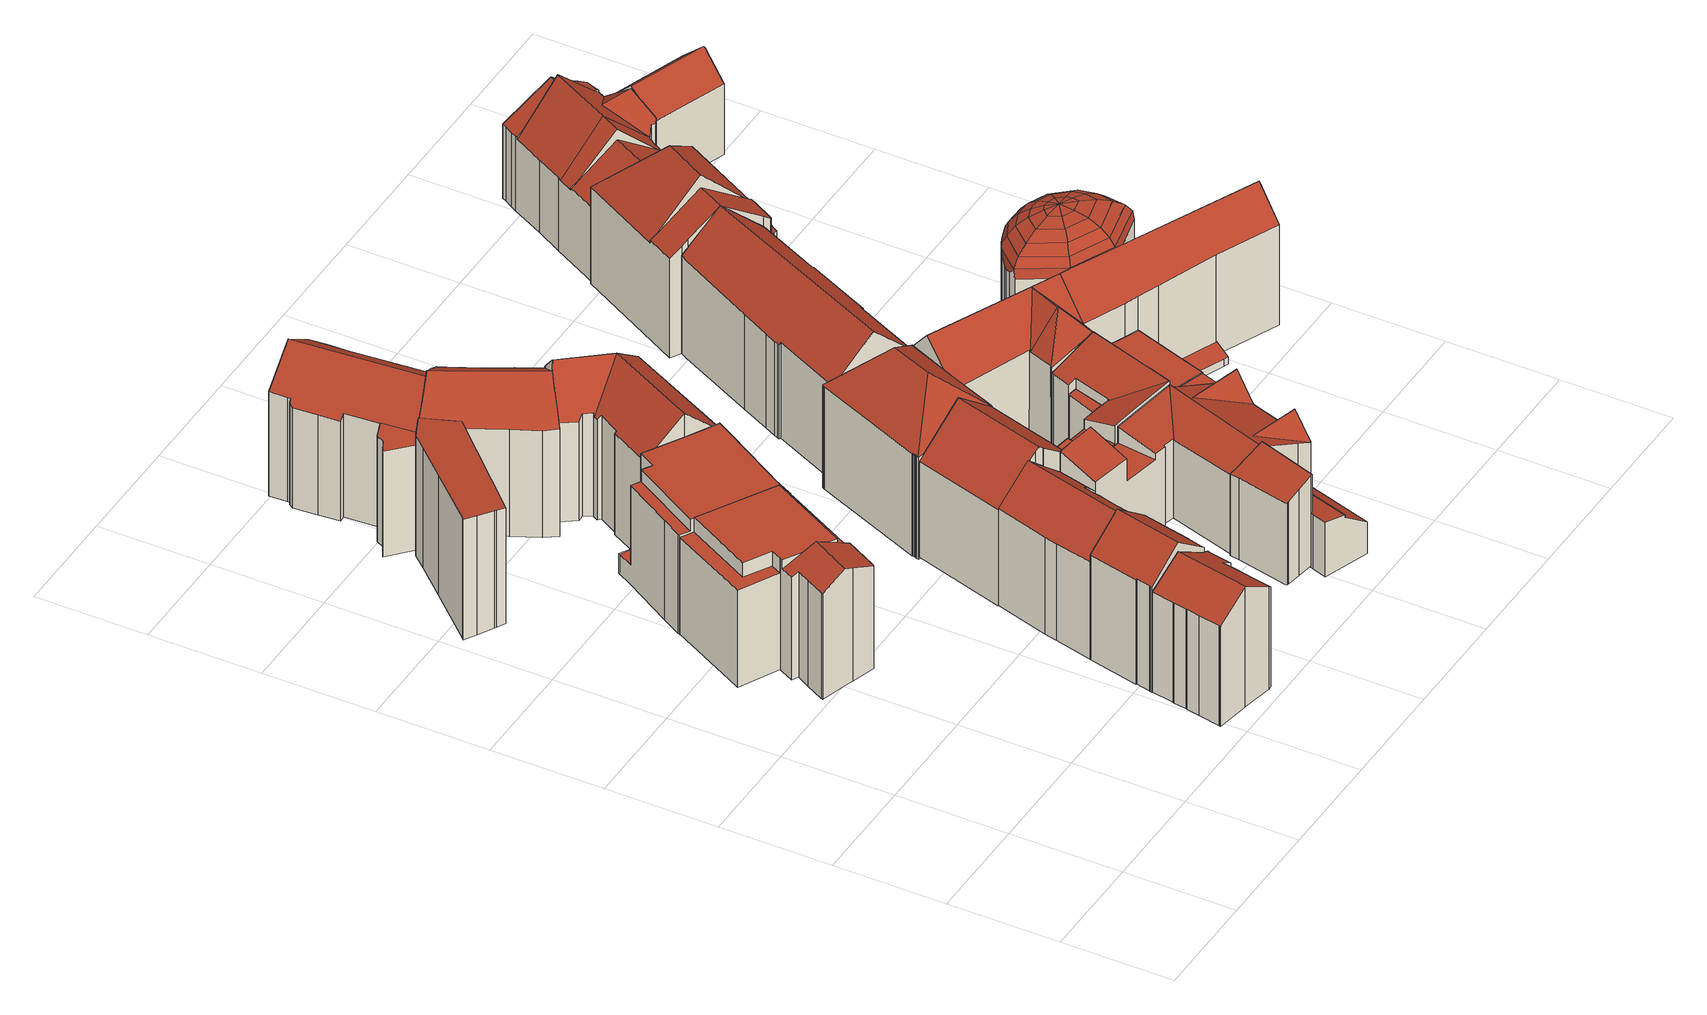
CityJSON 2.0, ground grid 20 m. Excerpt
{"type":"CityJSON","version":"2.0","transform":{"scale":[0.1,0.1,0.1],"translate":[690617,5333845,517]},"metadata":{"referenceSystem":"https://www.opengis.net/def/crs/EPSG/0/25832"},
"CityObjects":{
"building1":{"type":"Building","attributes":{"Gemeindeschluessel":"09162000","HoeheDach":"543.130","HoeheGrund":"520.290","Methode":"2000","NiedrigsteTraufeDesGebaeudes":"539.198","Geometrietyp2DReferenz":"3000","function":"31001_9998","roofType":"1000","measuredHeight":22.84,"storeysAboveGround":6},"geometry":[{"type":"MultiSurface","lod":"2","boundaries":[[[0,1,2,3,4,5,6,7]],[[8,9,10,11]],[[12,4,3,13]],[[14,15,9,8]],[[16,17,15,14]],[[15,17,18,19,20,5,21,22,23,24,10,9]],[[25,26,27,28]],[[29,2,1,30]],[[31,32,29,30,33,34,35,25,28,36,37,38,39,40,41,42,43,44,45,46]],[[47,48,18,17,39,38,37]],[[35,49,26,25]],[[16,14,8,11,50,51,52]],[[32,13,3,2,29]],[[28,27,53,36]],[[13,54,55,56,57,12]],[[30,1,0,33]],[[39,17,16,52,40]],[[36,53,47,37]],[[4,21,5]],[[7,6,19,48,47,53,27,26,49]],[[4,12,57,56,23,22,21]],[[52,51,50,42,41,40]],[[11,10,24,23,56,55,46,45,44,43,42,50]],[[19,18,48]],[[6,5,20,19]],[[34,33,0,7,49,35]],[[46,55,54,31]],[[31,54,13,32]]],"semantics":{"surfaces":[{"type":"RoofSurface"},{"type":"WallSurface"},{"type":"GroundSurface"}],"values":[0,1,1,1,1,0,1,1,2,1,1,0,1,1,0,1,1,1,1,0,1,1,1,1,1,1,1,1]}}]},
"building2":{"type":"Building","attributes":{"Gemeindeschluessel":"09162000","HoeheDach":"544.270","HoeheGrund":"520.750","Methode":"2000","NiedrigsteTraufeDesGebaeudes":"539.275","Geometrietyp2DReferenz":"3000","function":"31001_9998","roofType":"3100","measuredHeight":23.52,"storeysAboveGround":5},"geometry":[{"type":"MultiSurface","lod":"2","boundaries":[[[58,59,60,61]],[[62,63,64,65]],[[66,67,68,69]],[[70,71,67,66]],[[72,73,74,75,59,58]],[[76,77,78,79]],[[80,81,82,83]],[[84,85,63,62]],[[86,87,88,89]],[[79,78,87,86]],[[90,91,77,76]],[[92,69,68,93,91,90]],[[89,88,94,95]],[[61,60,71,70]],[[96,97,85,84]],[[98,99,81,80]],[[100,101,99,98,102,103,65,64]],[[91,93,100,64,63,85,97,94,88,87,78,77]],[[104,73,72,58,61,70,66,69,92,90,76,79,86,89,95,96,84,62,65,103,102,98,80,83]],[[83,82,105,104]],[[95,94,97,96]],[[68,67,71,60,59,75,74,105,82,81,99,101,100,93]],[[104,105,74,73]]],"semantics":{"surfaces":[{"type":"WallSurface"},{"type":"RoofSurface"},{"type":"GroundSurface"}],"values":[0,0,0,0,0,0,0,0,0,0,0,0,0,0,0,0,0,1,2,0,0,1,0]}}]},
"building3":{"type":"Building","attributes":{"Gemeindeschluessel":"09162000","HoeheDach":"546.060","HoeheGrund":"520.660","Methode":"1000","NiedrigsteTraufeDesGebaeudes":"541.127","Geometrietyp2DReferenz":"3000","function":"31001_1000","roofType":"3100","measuredHeight":25.4,"storeysAboveGround":7},"geometry":[{"type":"MultiSurface","lod":"2","boundaries":[[[106,107,108,109,110,111]],[[112,113,114,115]],[[116,117,118,119]],[[120,121,108,107]],[[119,122,120,107,106,111,123,124,125,112,115,126,127,128,129,116]],[[109,130,131,132,133,114,113,134,135,136,110]],[[124,135,134,125]],[[126,133,132,127]],[[110,136,135,124,123,111]],[[115,114,133,126]],[[119,118,137,122]],[[108,121,137,118,117,130,109]],[[130,117,116,129,128,131]],[[122,137,121,120]],[[127,132,131,128]],[[125,134,113,112]]],"semantics":{"surfaces":[{"type":"WallSurface"},{"type":"GroundSurface"},{"type":"RoofSurface"}],"values":[0,0,0,0,1,2,0,0,0,0,0,2,0,0,0,0]}}]},
"building4":{"type":"Building","attributes":{"Gemeindeschluessel":"09162000","HoeheDach":"541.919","HoeheGrund":"520.240","Methode":"2000","NiedrigsteTraufeDesGebaeudes":"523.990","Geometrietyp2DReferenz":"3000","function":"31001_1000","roofType":"1000","measuredHeight":21.68,"storeysAboveGround":7},"geometry":[{"type":"MultiSurface","lod":"2","boundaries":[[[138,139,140]],[[141,142,143,144]],[[145,146,147,148,149,150,151,152,153,154,141,144,155,156,157,158,159,160,161]],[[162,163,164,143,142,165]],[[147,166,167,148]],[[163,168,169,170,171,172,164]],[[148,167,173,149]],[[143,164,172,174,156,155,144]],[[175,158,157,156,174,176,177]],[[178,138,179,180,181,182]],[[158,175,183,159]],[[162,184,168,163]],[[154,165,142,141]],[[170,169,177,176]],[[171,170,176,174,172]],[[185,173,167,166,186,139,138,178]],[[147,146,145,161,187,140,139,186,166]],[[153,152,151,150,149,173,185,178,182,188,184,162,165,154]],[[140,187,179,138]],[[180,179,187,161,160,159,183]],[[188,182,181,180,183,175,177,169,168,184]]],"semantics":{"surfaces":[{"type":"WallSurface"},{"type":"GroundSurface"},{"type":"RoofSurface"}],"values":[0,0,1,2,0,0,0,0,0,0,0,0,0,0,2,2,0,0,2,0,2]}}]},
"building5":{"type":"Building","attributes":{"Gemeindeschluessel":"09162000","HoeheDach":"540.448","HoeheGrund":"520.748","Methode":"2000","NiedrigsteTraufeDesGebaeudes":"539.431","Geometrietyp2DReferenz":"3000","function":"51009_1610","roofType":"2100","measuredHeight":19.7},"geometry":[{"type":"MultiSurface","lod":"2","boundaries":[[[122,119,189,190]],[[191,192,193,194]],[[119,193,192,189]],[[189,192,191,190]],[[190,191,194,122]],[[122,194,193,119]]],"semantics":{"surfaces":[{"type":"GroundSurface"},{"type":"RoofSurface"},{"type":"WallSurface"}],"values":[0,1,2,2,2,2]}}]},
"building6":{"type":"Building","attributes":{"Gemeindeschluessel":"09162000","HoeheDach":"544.920","HoeheGrund":"518.710","Methode":"2000","NiedrigsteTraufeDesGebaeudes":"539.189","Geometrietyp2DReferenz":"3000","function":"31001_9998","roofType":"3100","measuredHeight":26.21,"storeysAboveGround":5},"geometry":[{"type":"MultiSurface","lod":"2","boundaries":[[[195,196,197,198]],[[199,200,201,202]],[[203,204,205,206]],[[207,208,209,210]],[[211,209,208,212,213,214,215,216,197,196,217,218]],[[219,220,221,222]],[[223,211,218,224]],[[225,226,227,228]],[[229,230,231,232,233,234]],[[235,236,237,238]],[[215,214,239,240,241,242,243]],[[244,216,215,243]],[[235,238,203,206,245,246,247,248,249,250,207,210,223,224,251,195,198,244,243,242,241,234,233,232,252,253,199,202,254,255,219,222,225,228]],[[247,246,256,257,258,248]],[[239,214,213,259]],[[224,218,217,251]],[[198,197,216,244]],[[251,217,196,195]],[[259,258,257,256,260,205,204,237,261,230,229,240,239]],[[250,249,248,258,259,213,212]],[[222,221,226,225]],[[206,205,260,245]],[[261,237,236,227,226,221,220,262,263,201,200,264,265,231,230]],[[250,212,208,207]],[[245,260,256,246]],[[255,262,220,219]],[[241,240,229,234]],[[231,265,264,200,199,253,252,232]],[[210,209,211,223]],[[263,262,255,254,202,201]],[[203,238,237,204]],[[228,227,236,235]]],"semantics":{"surfaces":[{"type":"WallSurface"},{"type":"RoofSurface"},{"type":"GroundSurface"}],"values":[0,0,0,0,1,0,0,0,0,0,0,0,2,0,0,0,0,0,1,0,0,0,1,0,0,0,0,0,0,0,0,0]}}]},
"building7":{"type":"Building","attributes":{"Gemeindeschluessel":"09162000","HoeheDach":"545.391","HoeheGrund":"520.570","Methode":"2000","NiedrigsteTraufeDesGebaeudes":"537.644","Geometrietyp2DReferenz":"3000","function":"31001_9998","roofType":"3100","measuredHeight":24.82,"storeysAboveGround":6},"geometry":[{"type":"MultiSurface","lod":"2","boundaries":[[[266,267,268,269,270,271,272,273,274]],[[274,273,272,275,276,277]],[[278,279,280,281,282,283,284,285,286,287,288,289,290,291,292,293,294,295,277,276,275,296,297,298,299,300,301,302,303]],[[304,305,303,302,301,306]],[[288,307,308,289]],[[278,309,310,279]],[[311,312,313,314,308,307,315,316,317,318,319,320,321,322,310,309,305,304,306,323,324,269,268,267]],[[318,317,285,284,283,319]],[[282,320,319,283]],[[303,305,309,278]],[[281,280,279,310,322,321]],[[285,317,316,286]],[[296,271,270,297]],[[287,315,307,288]],[[289,308,314,290]],[[286,316,315,287]],[[295,266,274,277]],[[324,323,306,301,300,299]],[[281,321,320,282]],[[294,293,292,312,311,267,266,295]],[[291,290,314,313,312,292]],[[275,272,271,296]],[[269,324,299,298,297,270]]],"semantics":{"surfaces":[{"type":"RoofSurface"},{"type":"WallSurface"},{"type":"GroundSurface"}],"values":[0,1,2,1,1,1,0,1,1,1,1,1,1,1,1,1,1,1,1,1,1,1,1]}}]},
"building8":{"type":"Building","attributes":{"Gemeindeschluessel":"09162000","HoeheDach":"523.615","HoeheGrund":"520.660","Methode":"1000","NiedrigsteTraufeDesGebaeudes":"523.041","Geometrietyp2DReferenz":"3000","function":"31001_2000","roofType":"3100","measuredHeight":2.96},"geometry":[{"type":"MultiSurface","lod":"2","boundaries":[[[325,326,327,328,329,330]],[[326,325,331,332,333,327]],[[334,335,330,329,328,336]],[[332,334,336,333]],[[327,333,336,328]],[[331,335,334,332]],[[330,335,331,325]]],"semantics":{"surfaces":[{"type":"GroundSurface"},{"type":"WallSurface"},{"type":"RoofSurface"}],"values":[0,1,1,2,1,2,1]}}]},
"building9":{"type":"Building","attributes":{"Gemeindeschluessel":"09162000","HoeheDach":"543.140","HoeheGrund":"517.467","Methode":"2000","NiedrigsteTraufeDesGebaeudes":"536.968","Geometrietyp2DReferenz":"3000","function":"31001_9998","roofType":"3100","measuredHeight":25.67,"storeysAboveGround":5},"geometry":[{"type":"MultiSurface","lod":"2","boundaries":[[[337,338,339,340]],[[341,342,343,344]],[[341,345,346,347,348,342]],[[349,350,351,352]],[[353,354,355,356]],[[357,358,359,360]],[[342,348,361,362,363,343]],[[349,352,355,354,364,365,366,367,347,346,368,369,370,371,372]],[[369,339,338,373,359,358,374,375,370]],[[367,361,348,347]],[[376,363,362,377]],[[378,375,374,379]],[[378,380,371,370,375]],[[379,374,358,357]],[[381,372,371,380]],[[382,364,354,353]],[[383,340,339,369,368]],[[383,368,346,345]],[[384,373,338,337]],[[385,366,365,386]],[[344,343,363,376]],[[385,377,362,361,367,366]],[[356,355,352,351]],[[350,349,372,381]],[[364,382,386,365]],[[360,359,373,384]],[[383,345,341,344,376,377,385,386,382,353,356,351,350,381,380,378,379,357,360,384,337,340]]],"semantics":{"surfaces":[{"type":"WallSurface"},{"type":"RoofSurface"},{"type":"GroundSurface"}],"values":[0,0,0,0,0,0,1,1,1,0,0,0,0,0,0,0,0,0,0,0,0,0,0,0,0,0,2]}}]},
"building10":{"type":"Building","attributes":{"Gemeindeschluessel":"09162000","HoeheDach":"546.537","HoeheGrund":"520.520","Methode":"2000","NiedrigsteTraufeDesGebaeudes":"539.218","Geometrietyp2DReferenz":"3000","function":"31001_9998","roofType":"3100","measuredHeight":26.02,"storeysAboveGround":6},"geometry":[{"type":"MultiSurface","lod":"2","boundaries":[[[387,388,389,390,391,392]],[[389,388,393,394]],[[395,396,392,391]],[[397,398,399,400]],[[401,402,396,395]],[[394,397,400,403,404,405,406,401,395,391,390,389]],[[400,399,407,403]],[[403,407,408,404]],[[394,393,398,397]],[[406,409,402,401]],[[408,407,399,398,393,388,387,410]],[[402,409,410,387,392,396]],[[405,404,408,410,409,406]]],"semantics":{"surfaces":[{"type":"WallSurface"},{"type":"GroundSurface"},{"type":"RoofSurface"}],"values":[0,0,0,0,0,1,0,0,0,0,2,2,0]}}]},
"building11":{"type":"Building","attributes":{"Gemeindeschluessel":"09162000","HoeheDach":"546.494","HoeheGrund":"520.280","Methode":"2000","NiedrigsteTraufeDesGebaeudes":"539.593","Geometrietyp2DReferenz":"3000","function":"31001_1000","roofType":"3100","measuredHeight":26.21,"storeysAboveGround":5},"geometry":[{"type":"MultiSurface","lod":"2","boundaries":[[[411,412,413,414,415,416]],[[417,418,419,420,421,422]],[[423,424,425,426]],[[416,415,414,427,428,429]],[[430,431,432,433,434,435,436,437]],[[438,439,440,441,442,443]],[[414,413,426,425]],[[411,416,429,444]],[[442,441,440,445,433,432,427,446,418,417,447,448]],[[419,449,424,423,450,420]],[[443,442,448,451]],[[446,427,414,425,424,449,419,418]],[[412,411,444,452,453,454,455,437,436,435,434,456,439,438,443,451,457,422,421,420,450,423,426,413]],[[444,429,458,452]],[[448,447,417,422,457,451]],[[452,458,459,453]],[[455,460,430,437]],[[429,428,427,432,431,430,460,461,459,458]],[[456,434,433,445,440,439]],[[453,459,461,454]],[[454,461,460,455]]],"semantics":{"surfaces":[{"type":"WallSurface"},{"type":"RoofSurface"},{"type":"GroundSurface"}],"values":[0,0,0,1,0,0,0,0,1,0,0,1,2,0,0,0,0,1,0,0,0]}}]},
"building12":{"type":"Building","attributes":{"Gemeindeschluessel":"09162000","HoeheDach":"538.140","HoeheGrund":"520.550","Methode":"2000","NiedrigsteTraufeDesGebaeudes":"535.390","Geometrietyp2DReferenz":"3000","function":"31001_9998","roofType":"1000","measuredHeight":17.59,"storeysAboveGround":5},"geometry":[{"type":"MultiSurface","lod":"2","boundaries":[[[462,463,464,465,466,467,397]],[[467,468,469,470,394,471,397]],[[469,468,472,473]],[[474,475,464,463]],[[463,462,397,471,394,476,474]],[[466,472,468,467]],[[473,472,466,465]],[[477,475,474,476,394,470]],[[473,465,464,475,477,470,469]]],"semantics":{"surfaces":[{"type":"WallSurface"},{"type":"GroundSurface"},{"type":"RoofSurface"}],"values":[0,0,0,0,1,2,0,0,2]}}]},
"building13":{"type":"Building","attributes":{"Gemeindeschluessel":"09162000","HoeheDach":"538.770","HoeheGrund":"520.810","Methode":"1000","NiedrigsteTraufeDesGebaeudes":"536.697","Geometrietyp2DReferenz":"3000","function":"31001_1000","roofType":"2100","measuredHeight":17.96,"storeysAboveGround":6},"geometry":[{"type":"MultiSurface","lod":"2","boundaries":[[[478,479,480,481,482,483]],[[484,485,486,487,488,489]],[[490,482,481,480,489,488,487,491,492,493,494,495,496,497,498]],[[484,489,480,479]],[[499,496,495,500]],[[501,494,493,502]],[[503,491,487,486]],[[483,482,490,504]],[[498,497,496,499,505,506]],[[485,484,479,478,483,504,506,505,499,500,501,502,507,503,486]],[[500,495,494,501]],[[504,490,498,506]],[[491,503,507,492]],[[502,493,492,507]]],"semantics":{"surfaces":[{"type":"WallSurface"},{"type":"RoofSurface"},{"type":"GroundSurface"}],"values":[0,0,1,0,0,0,0,0,0,2,0,0,0,0]}}]},
"building14":{"type":"Building","attributes":{"Gemeindeschluessel":"09162000","HoeheDach":"542.404","HoeheGrund":"520.590","Methode":"2000","NiedrigsteTraufeDesGebaeudes":"534.919","Geometrietyp2DReferenz":"3000","function":"31001_9998","roofType":"2100","measuredHeight":21.81},"geometry":[{"type":"MultiSurface","lod":"2","boundaries":[[[508,509,510,511,512,513]],[[514,515,516,517,518,513,512,511,519,520,521,522,278,303,523,524,525,526,527,528]],[[517,529,530,518]],[[278,531,532,303]],[[511,510,533,519]],[[534,535,536,537,528,527,526,525,538]],[[303,532,539,523]],[[515,540,541,516]],[[516,541,529,517]],[[518,530,508,513]],[[542,543,539,532,531]],[[530,529,541,540,544,537,509,508]],[[545,533,510,509,537,536,535,546]],[[543,547,538,525,524,523,539]],[[522,521,520,545,546,548,549,542,531,278]],[[548,534,538,547,549]],[[547,543,542,549]],[[515,514,528,537,544,540]],[[519,533,545,520]],[[548,546,535,534]]],"semantics":{"surfaces":[{"type":"WallSurface"},{"type":"GroundSurface"},{"type":"RoofSurface"}],"values":[0,1,0,0,0,0,0,0,0,0,2,2,2,0,0,2,0,0,0,0]}}]},
"building15":{"type":"Building","attributes":{"Gemeindeschluessel":"09162000","HoeheDach":"531.114","HoeheGrund":"520.520","Methode":"2000","NiedrigsteTraufeDesGebaeudes":"526.710","Geometrietyp2DReferenz":"3000","function":"31001_9998","roofType":"2100","measuredHeight":10.59},"geometry":[{"type":"MultiSurface","lod":"2","boundaries":[[[550,551,552,553,554,555,556,557,558]],[[558,559,560,550]],[[561,562,563,564]],[[554,565,566,555]],[[555,566,567,556]],[[556,567,568,557]],[[550,560,562,561,569,551]],[[552,570,564,563,571,553]],[[563,562,560,559,568,567,566,565,571]],[[551,569,570,552]],[[553,571,565,554]],[[570,569,561,564]],[[557,568,559,558]]],"semantics":{"surfaces":[{"type":"GroundSurface"},{"type":"WallSurface"},{"type":"RoofSurface"}],"values":[0,1,1,1,1,1,1,1,2,1,1,2,1]}}]},
"building16":{"type":"Building","attributes":{"Gemeindeschluessel":"09162000","HoeheDach":"535.301","HoeheGrund":"520.540","Methode":"1000","NiedrigsteTraufeDesGebaeudes":"535.301","Geometrietyp2DReferenz":"3000","function":"51009_1610","roofType":"1000","measuredHeight":14.76},"geometry":[{"type":"MultiSurface","lod":"2","boundaries":[[[572,573,574,575]],[[576,577,578,579,572,575]],[[578,577,580,581,582,579]],[[577,576,575,574,583,580]],[[579,582,573,572]],[[581,580,583,574,573,582]]],"semantics":{"surfaces":[{"type":"WallSurface"},{"type":"GroundSurface"},{"type":"RoofSurface"}],"values":[0,1,0,0,0,2]}}]},
"building17":{"type":"Building","attributes":{"Gemeindeschluessel":"09162000","HoeheDach":"538.847","HoeheGrund":"520.470","Methode":"2000","NiedrigsteTraufeDesGebaeudes":"535.299","Geometrietyp2DReferenz":"3000","function":"31001_9998","roofType":"2100","measuredHeight":18.38,"storeysAboveGround":5},"geometry":[{"type":"MultiSurface","lod":"2","boundaries":[[[584,585,586,587]],[[588,589,590,591,592,593,594]],[[595,596,597,598,599,600]],[[601,602,603,474,604,463]],[[605,575,606,607,608,572]],[[609,592,591,579,610,474,603]],[[611,612,609,603,602,601]],[[572,608,585,584]],[[613,606,575,577]],[[614,615,616,617,587,586]],[[597,596,595,618,619,620,463,604,474,610,579,621,577,575,605,572,584,587,617,616]],[[616,615,598,597]],[[595,600,589,618]],[[594,593,592,609,612,611]],[[590,613,577,621,579,591]],[[589,600,599,598,615,614,586,585,608,607,606,613,590]],[[620,619,618,589,588,594,611,601,463]]],"semantics":{"surfaces":[{"type":"WallSurface"},{"type":"RoofSurface"},{"type":"GroundSurface"}],"values":[0,1,0,0,0,0,1,0,0,0,2,0,0,0,0,1,0]}}]},
"building18":{"type":"Building","attributes":{"name":"Staatl. Berufsfachschule für Hebammen am Klinikum der Universität München","Gemeindeschluessel":"09162000","HoeheDach":"547.630","HoeheGrund":"520.150","Methode":"2000","NiedrigsteTraufeDesGebaeudes":"538.198","Geometrietyp2DReferenz":"3000","function":"31001_9998","roofType":"3100","measuredHeight":27.48,"storeysAboveGround":4},"geometry":[{"type":"MultiSurface","lod":"2","boundaries":[[[622,623,624,625,626,627,628,629,630]],[[631,632,633,634]],[[635,636,637,638]],[[639,640,641,642]],[[643,644,645,646,647,648,649]],[[650,651,652,653]],[[654,655,656,630,629,657,658]],[[659,660,661]],[[662,663,632,631]],[[664,665,666,667,641,640,668,669,670,637,636,671,646,645]],[[653,652,672,673]],[[674,643,649,675,676,677]],[[667,666,678,679,680,681,642,641]],[[645,644,664]],[[679,678,682,683]],[[684,685,686,687]],[[638,637,670,688]],[[689,690,659,661,691,692]],[[693,671,636,635]],[[647,646,671,693]],[[622,630,656,694]],[[673,672,695,696]],[[697,627,626,695,672,652,651,682,678,666,665]],[[697,628,627]],[[683,650,653,673,696,625,624,623,622,694,698,699,700,701,692,691,661,662,631,634,702,684,687,676,675,649,648,647,693,635,638,688,703,704,639,642,681,680,679]],[[661,660,663,662]],[[683,682,651,650]],[[657,629,628,697,705,664,644,643,674]],[[687,686,677,676]],[[706,700,699,698,655,654]],[[700,706,707,701]],[[694,656,655,698]],[[701,707,689,692]],[[705,697,665,664]],[[707,706,654,658,690,689]],[[669,668,640,639,704,703]],[[634,633,708,702]],[[658,657,674,677,686,685,708,633,632,663,660,659,690]],[[688,670,669,703]],[[696,695,626,625]],[[702,708,685,684]]],"semantics":{"surfaces":[{"type":"WallSurface"},{"type":"RoofSurface"},{"type":"GroundSurface"}],"values":[0,0,0,0,0,0,1,0,0,1,0,0,0,0,0,0,0,0,0,0,0,0,1,0,2,0,0,1,0,0,0,0,0,0,1,0,0,1,0,0,0]}}]},
"building19":{"type":"Building","attributes":{"Gemeindeschluessel":"09162000","HoeheDach":"537.556","HoeheGrund":"520.405","Methode":"2000","NiedrigsteTraufeDesGebaeudes":"531.510","Geometrietyp2DReferenz":"3000","function":"31001_9998","roofType":"2100","measuredHeight":17.15},"geometry":[{"type":"MultiSurface","lod":"2","boundaries":[[[709,710,711]],[[712,713,714,715]],[[714,716,715]],[[717,718,719,712,715,716,720,721,711,710,722]],[[723,719,718,724]],[[712,719,723,725,713]],[[726,722,710,727]],[[727,728,729,730,731,726]],[[732,729,728,733]],[[734,735,717,722,726,731]],[[736,730,729,732]],[[717,735,724,718]],[[721,709,711]],[[720,737,733,728,727,710,709,721]],[[713,725,737,720,716,714]],[[723,724,735,734,736,732,733,737,725]],[[734,731,730,736]]],"semantics":{"surfaces":[{"type":"RoofSurface"},{"type":"WallSurface"},{"type":"GroundSurface"}],"values":[0,0,0,0,1,1,1,0,1,1,1,1,0,1,1,2,1]}}]},
"building20":{"type":"Building","attributes":{"Gemeindeschluessel":"09162000","HoeheDach":"531.651","HoeheGrund":"520.267","Methode":"2000","NiedrigsteTraufeDesGebaeudes":"531.651","Geometrietyp2DReferenz":"3000","function":"31001_9998","roofType":"1000","measuredHeight":11.38},"geometry":[{"type":"MultiSurface","lod":"2","boundaries":[[[738,739,740,741]],[[742,743,744,745,746,738,741,747,748,749]],[[743,750,751,744]],[[744,751,752,745]],[[745,752,753,746]],[[748,754,755,749]],[[741,740,756,747]],[[749,755,757,742]],[[747,756,754,748]],[[746,753,739,738]],[[742,757,750,743]],[[755,754,756,740,739,753,752,751,750,757]]],"semantics":{"surfaces":[{"type":"WallSurface"},{"type":"GroundSurface"},{"type":"RoofSurface"}],"values":[0,1,0,0,0,0,0,0,0,0,0,2]}}]},
"building21":{"type":"Building","attributes":{"name":"Frauenklinik","Gemeindeschluessel":"09162000","HoeheDach":"548.770","HoeheGrund":"519.330","Methode":"2000","NiedrigsteTraufeDesGebaeudes":"537.510","Geometrietyp2DReferenz":"3000","function":"31001_3051","roofType":"3700","measuredHeight":29.44},"geometry":[{"type":"MultiSurface","lod":"2","boundaries":[[[758,759,760]],[[761,762,763,764]],[[765,766,767,768,769]],[[770,771,772,773,774,775,776]],[[777,778,779,780,781,782]],[[783,784,785,786]],[[787,788,789,790]],[[791,792,793,794,795,796]],[[797,798,799,800]],[[801,802,803,804]],[[805,806,807,808,809]],[[810,811,812,813]],[[814,815,762,761]],[[816,817,818,819]],[[760,820,821]],[[822,775,774,823]],[[823,774,773,824]],[[825,770,776,826,827]],[[828,760,829]],[[830,831,832,833,834,835]],[[836,835,834,837,838,839,840]],[[801,841,842,809,808,843,802]],[[844,845,839,838,846]],[[795,847,848]],[[849,850,851,852]],[[853,782,781,827,826,851,850]],[[854,855,856,857]],[[856,858,859,857]],[[822,852,851,826,776,775]],[[860,861,862,863]],[[761,764,855,854]],[[864,780,779]],[[865,866,867,868,869]],[[808,807,789,788,870,843]],[[871,872,873,874,875]],[[876,877,878,879]],[[880,870,881,882,831,830]],[[858,783,786,859]],[[867,866,883,884]],[[845,879,878,840,839]],[[800,799,837,834,833,885,886]],[[767,862,861,883,866,865,887,888,889,768]],[[890,765,769,794,793]],[[891,892,805,809,842,893]],[[894,895,813,784]],[[863,862,767,766]],[[896,758,760]],[[897,889,888,864,779,898,899,873,872]],[[762,900,901,763]],[[802,843,815,814]],[[821,820,783,858]],[[819,818,902,903]],[[763,901,758,896]],[[904,905,906,907]],[[884,883,861,860]],[[820,894,784,783]],[[892,891,869,868]],[[908,909,910,848,911]],[[850,849,912,853]],[[829,760,913]],[[764,828,829,855]],[[760,894,820]],[[787,907,906,870,788]],[[914,824,773,772,915]],[[874,873,899,916]],[[785,812,835,836]],[[758,901,810,759]],[[759,810,813,895]],[[771,836,840,878,877,915,772]],[[764,763,896,828]],[[811,830,835,812]],[[916,899,898,917]],[[760,895,894]],[[817,816,886,885]],[[864,804,803,827,781,780]],[[913,821,858,856]],[[904,918,882,881,905]],[[864,888,804]],[[919,791,920,921]],[[759,895,760]],[[844,846,798,797]],[[786,785,836,771]],[[867,884,860,863,766,765,890,922,919,921,909,908,875,874,916,917,778,777,912,849,852,822,823,824,914,876,879,845,844,797,800,886,816,819,903,923,918,904,907,787,790,806,805,892,868]],[[911,871,875,908]],[[803,924,825,827]],[[828,896,760]],[[804,888,887,801]],[[790,789,807,806]],[[815,880,900,762]],[[870,906,905,881]],[[796,795,848,910,925]],[[909,921,920,925,910]],[[926,923,903,902]],[[794,769,847,795]],[[857,859,770,825]],[[859,786,771,770]],[[855,829,913,856]],[[837,799,798,846,838]],[[917,898,779,778]],[[814,761,854,924]],[[893,842,841]],[[924,854,857,825]],[[919,922,792,791]],[[843,870,880,815]],[[802,814,924,803]],[[891,893,841,887,865,869]],[[784,813,812,785]],[[900,880,830,811]],[[769,768,889,897,847]],[[760,821,913]],[[901,900,811,810]],[[890,793,792,922]],[[801,887,841]],[[817,885,833,832,926,902,818]],[[853,912,777,782]],[[791,796,925,920]],[[911,848,847,897,872,871]],[[914,915,877,876]],[[918,923,926,832,831,882]]],"semantics":{"surfaces":[{"type":"RoofSurface"},{"type":"WallSurface"},{"type":"GroundSurface"}],"values":[0,0,1,0,1,0,1,0,1,0,1,0,0,1,0,1,1,0,0,0,0,0,1,0,1,0,0,0,1,1,0,1,1,0,1,1,0,0,1,1,1,0,1,1,0,1,0,0,0,0,0,1,0,1,1,0,1,1,1,0,0,0,1,1,1,0,0,0,0,0,0,1,0,1,0,0,1,1,1,0,1,0,2,1,0,0,1,1,0,0,0,1,1,0,0,0,0,0,1,0,1,0,1,0,0,0,0,0,0,0,0,1,1,0,1,0,0,1,1]}}]},
"building22":{"type":"Building","attributes":{"Gemeindeschluessel":"09162000","HoeheDach":"521.981","HoeheGrund":"519.332","Methode":"1000","NiedrigsteTraufeDesGebaeudes":"520.682","Geometrietyp2DReferenz":"3000","function":"31001_9998","roofType":"2100","measuredHeight":2.65},"geometry":[{"type":"MultiSurface","lod":"2","boundaries":[[[927,928,929,930,931]],[[932,931,930,860]],[[933,927,931,932]],[[884,929,928,934]],[[932,860,884,934,933]],[[860,930,929,884]],[[934,928,927,933]]],"semantics":{"surfaces":[{"type":"RoofSurface"},{"type":"WallSurface"},{"type":"GroundSurface"}],"values":[0,1,1,1,2,1,1]}}]},
"building23":{"type":"Building","attributes":{"name":"Frauenklinik","Gemeindeschluessel":"09162000","HoeheDach":"548.330","HoeheGrund":"520.123","Methode":"2000","NiedrigsteTraufeDesGebaeudes":"535.690","Geometrietyp2DReferenz":"3000","function":"31001_9998","roofType":"3200","measuredHeight":28.21,"storeysAboveGround":4},"geometry":[{"type":"MultiSurface","lod":"2","boundaries":[[[935,936,937,938]],[[939,940,936,935,941]],[[942,943,944,945]],[[946,947,948,949]],[[950,951,952,938,937,953]],[[954,953,937,936,955,947,946,956]],[[940,957,958,959,955,936]],[[947,959,958,960,961,948]],[[950,953,954,679]],[[962,963,964,965]],[[639,966,967,968]],[[939,941,963,962]],[[949,948,961,943,969]],[[961,960,970,971,972,944,943]],[[642,679,954,956,973]],[[942,968,967,974,969,943]],[[642,973,966,639]],[[975,971,970,976]],[[969,974,949]],[[965,964,952,951]],[[940,939,962,965,951,950,679,642,639,968,942,945,977,975,976,957]],[[957,976,970,960,958]],[[966,973,956,946,949,974,967]],[[945,944,972,977]],[[952,964,963,941,935,938]],[[947,955,959]],[[977,972,971,975]]],"semantics":{"surfaces":[{"type":"WallSurface"},{"type":"RoofSurface"},{"type":"GroundSurface"}],"values":[0,0,0,0,0,1,0,1,0,0,0,0,1,1,0,0,0,0,0,0,2,0,1,0,1,0,0]}}]},
"building24":{"type":"Building","attributes":{"Gemeindeschluessel":"09162000","HoeheDach":"542.143","HoeheGrund":"519.835","Methode":"2000","NiedrigsteTraufeDesGebaeudes":"532.955","Geometrietyp2DReferenz":"3000","function":"31001_9998","roofType":"3100","measuredHeight":22.31,"storeysAboveGround":2},"geometry":[{"type":"MultiSurface","lod":"2","boundaries":[[[978,979,980,981]],[[982,983,984,985,986]],[[987,988,989,990,991]],[[987,991,992,993]],[[994,995,996]],[[997,998,999,1000]],[[1001,1002,1003,1004,1005,1006,994,996]],[[1007,1008,998,997]],[[984,1009,1010,1011,1012,985]],[[1004,1013,1014,1005]],[[1015,1000,999,995,994,1006]],[[1016,1017,990,989,1018,1019,1020,1021]],[[1022,1023,1024,1025]],[[1003,1026,1027,1028,1029]],[[993,992,1008,1007]],[[1030,1015,1006,1005,1014]],[[1031,981,980,1032,1021,1020]],[[1012,1011,1033,1034]],[[1035,1036,1034]],[[1037,1038,1029,1028]],[[1034,1033,1002,1039,1035]],[[1040,1018,989,988]],[[1001,1016,1032,980,979,1039,1002]],[[986,985,1012,1034,1036,1041]],[[978,1042,1041,1036,1035,1039,979]],[[1027,1026,1023,1022]],[[1015,1030,1043,1037,1028,1027,1022,1025,1044,983,982,1042,978,981,1031,1045,1040,988,987,993,1007,997,1000]],[[996,995,999,998,1008,992,991,990,1017]],[[1011,1046,1024,1023,1026,1003,1002,1033]],[[1011,1010,1046]],[[1013,1047,1043,1030,1014]],[[1044,1009,984,983]],[[1016,1021,1032]],[[1044,1025,1024,1046,1010,1009]],[[1004,1003,1029,1038,1047,1013]],[[982,986,1041,1042]],[[1001,996,1017,1016]],[[1043,1047,1038,1037]],[[1045,1019,1018,1040]],[[1031,1020,1019,1045]]],"semantics":{"surfaces":[{"type":"WallSurface"},{"type":"RoofSurface"},{"type":"GroundSurface"}],"values":[0,0,0,0,0,0,1,0,1,1,0,1,0,0,0,0,0,0,0,0,1,0,1,1,0,0,2,1,1,0,0,0,0,0,1,0,0,0,0,0]}}]},
"building25":{"type":"Building","attributes":{"Gemeindeschluessel":"09162000","HoeheDach":"538.264","HoeheGrund":"519.760","Methode":"1000","NiedrigsteTraufeDesGebaeudes":"533.647","Geometrietyp2DReferenz":"3000","function":"31001_9998","roofType":"3100","measuredHeight":18.5,"storeysAboveGround":2},"geometry":[{"type":"MultiSurface","lod":"2","boundaries":[[[1048,1049,1050,1051]],[[1052,1053,1054,1055,1056,1057]],[[1049,1048,1058,1059,1054,1053]],[[1058,1048,1051,1043,1060,1061,1030,1062,1059]],[[1055,1054,1059,1062,1030,1056]],[[1050,1049,1053,1052,1057,1063,1064]],[[1064,1063,1057,1056,1030,1061,1060,1043]],[[1051,1050,1064,1043]]],"semantics":{"surfaces":[{"type":"WallSurface"},{"type":"RoofSurface"},{"type":"GroundSurface"}],"values":[0,1,0,2,0,1,0,0]}}]}
},
"vertices":[
[189,576,254],[232,563,233],[234,566,233],[264,623,233],[245,634,243],[232,642,250],[211,653,261],[173,581,261],[123,733,222],[123,733,250],[186,853,250],[186,853,222],[245,634,223],[264,623,223],[169,707,222],[169,707,250],[160,688,222],[160,688,250],[158,683,250],[190,665,250],[211,653,250],[245,634,250],[257,657,250],[320,777,250],[232,827,250],[127,598,33],[127,598,239],[144,630,239],[144,630,33],[234,566,33],[232,563,33],[335,760,33],[264,623,33],[189,576,33],[173,581,33],[126,595,33],[157,654,33],[146,660,33],[158,683,33],[160,688,33],[90,724,33],[101,745,33],[164,866,33],[186,853,33],[232,827,33],[320,777,33],[338,767,33],[146,660,233],[158,683,233],[126,595,239],[164,866,222],[101,745,222],[90,724,222],[157,654,239],[335,760,223],[338,767,223],[320,777,223],[257,657,223],
[495,94,38],[495,94,234],[491,70,234],[491,70,38],[373,116,38],[373,116,233],[380,156,233],[380,156,38],[478,2,38],[478,2,234],[473,2,237],[473,2,38],[484,35,38],[484,35,234],[497,94,38],[513,91,38],[513,91,223],[497,94,233],[355,22,38],[355,22,233],[355,23,233],[355,23,38],[508,139,38],[508,139,231],[522,136,223],[522,136,38],[372,114,38],[372,114,233],[356,26,38],[356,26,233],[363,64,233],[363,64,38],[414,12,38],[414,12,271],[417,12,38],[417,12,273],[368,88,233],[368,88,38],[368,91,38],[368,91,233],[507,134,38],[507,134,231],[443,145,273],[505,135,233],[505,135,38],[443,145,38],[521,132,38],[521,132,223],
[443,145,37],[507,134,37],[507,134,241],[443,145,291],[380,156,242],[380,156,37],[387,187,37],[387,187,242],[386,187,241],[386,187,37],[534,254,37],[534,254,241],[522,200,241],[522,200,37],[508,139,37],[508,139,241],[518,181,37],[380,158,37],[381,160,37],[381,161,37],[407,279,37],[408,279,37],[467,268,37],[471,267,37],[471,267,291],[467,268,287],[408,279,242],[407,279,241],[381,161,242],[381,160,242],[380,158,242],[518,181,241],
[396,902,222],[403,897,223],[403,897,222],[165,869,32],[165,869,226],[185,904,226],[185,904,32],[403,897,32],[385,861,32],[356,804,32],[339,770,32],[338,767,32],[332,770,32],[322,776,32],[198,846,32],[180,857,32],[164,866,32],[237,992,32],[254,1022,32],[288,1002,32],[295,999,32],[357,963,32],[413,932,32],[419,928,32],[180,857,226],[253,983,226],[237,992,226],[164,866,226],[356,804,225],[339,770,225],[253,983,249],[271,972,249],[271,972,70],[253,983,70],[237,992,70],[338,767,225],[254,1022,70],[295,999,249],[288,1002,70],[288,1002,249],[322,776,222],[413,932,222],[413,932,249],[396,902,249],[322,776,249],[357,963,249],[180,857,249],[332,770,224],[385,861,224],[419,928,222],[198,846,249],
[538,196,37],[534,177,37],[534,177,224],[538,196,224],[522,200,234],[518,181,234],
[90,1249,17],[90,1249,252],[137,1301,252],[137,1301,17],[358,1399,17],[358,1399,222],[358,1397,222],[358,1397,17],[319,1164,17],[319,1164,237],[307,1155,227],[307,1155,17],[61,1132,17],[61,1132,245],[58,1133,246],[58,1133,17],[30,1149,249],[76,1123,243],[233,1286,243],[201,1345,250],[185,1338,251],[159,1326,252],[12,1164,252],[9,1161,252],[386,1310,17],[386,1310,233],[402,1286,232],[402,1286,17],[30,1149,17],[9,1161,17],[413,1271,17],[413,1271,230],[430,1248,227],[430,1248,17],[239,1359,252],[278,1372,279],[287,1375,272],[287,1375,17],[278,1372,17],[239,1359,17],[376,1206,17],[376,1206,273],[369,1202,279],[369,1202,17],[201,1345,224],[213,1351,233],[213,1351,17],[201,1345,17],[185,1338,17],[159,1326,17],[292,1176,17],[269,1223,17],[236,1288,17],[236,1289,17],[233,1286,17],[76,1123,17],[12,1164,17],[327,1389,17],[355,1398,17],[362,1384,17],[379,1324,17],[269,1223,226],[236,1288,227],[236,1289,227],[233,1286,224],[292,1176,225],[290,1348,279],[379,1324,233],[362,1384,224],[355,1398,224],[327,1389,244],
[467,268,279],[472,267,284],[472,268,284],[520,450,284],[458,468,226],[430,372,224],[425,348,224],[409,283,226],[408,279,226],[425,348,36],[409,283,36],[408,279,36],[588,370,36],[579,381,36],[571,378,36],[561,374,36],[563,363,36],[562,350,36],[563,349,36],[565,349,36],[563,340,36],[557,316,36],[552,293,36],[554,292,36],[544,252,36],[538,254,36],[534,254,36],[495,262,36],[472,267,36],[467,268,36],[430,372,36],[458,468,36],[520,450,36],[552,441,36],[553,442,36],[553,443,36],[587,438,36],[597,436,36],[587,438,223],[597,436,214],[553,443,253],[552,293,221],[554,292,218],[588,370,206],[579,381,217],[495,262,263],[534,254,227],[538,254,223],[544,252,218],[557,316,221],[563,340,221],[565,349,222],[563,349,223],[562,350,225],[563,363,226],[561,374,231],[571,378,223],[553,442,254],[552,441,254],
[616,83,37],[588,88,37],[561,94,37],[566,125,37],[594,120,37],[623,115,37],[616,83,60],[588,88,66],[561,94,60],[594,120,66],[623,115,60],[566,125,60],
[358,1399,5],[358,1399,207],[287,1375,260],[287,1375,5],[185,1338,5],[185,1338,211],[145,1377,211],[145,1377,5],[213,1351,5],[213,1351,208],[212,1350,206],[212,1350,211],[196,1566,208],[196,1566,5],[191,1565,5],[191,1565,204],[189,1515,5],[189,1515,200],[186,1557,200],[186,1557,5],[340,1583,5],[340,1583,209],[340,1540,211],[340,1540,5],[206,1414,211],[175,1403,211],[167,1388,211],[192,1476,200],[203,1477,208],[208,1415,208],[206,1414,206],[239,1359,227],[285,1374,261],[265,1608,261],[194,1603,209],[196,1572,208],[348,1462,210],[340,1614,207],[266,1608,261],[167,1388,5],[175,1403,5],[266,1608,5],[340,1614,5],[194,1603,5],[196,1572,5],[192,1476,5],[239,1359,5],[348,1462,5],[208,1415,5],[203,1477,5],
[594,613,295],[667,595,234],[667,595,35],[594,613,35],[507,634,35],[507,634,222],[637,493,234],[637,493,35],[458,469,35],[458,469,222],[620,433,35],[620,433,234],[597,436,253],[597,436,35],[515,453,35],[515,453,270],[553,443,35],[553,442,35],[545,444,35],[537,447,35],[553,443,288],[553,442,288],[537,447,289],[545,444,295],
[419,928,33],[454,998,33],[521,1134,33],[521,1134,229],[454,998,229],[419,928,229],[369,1202,287],[376,1205,295],[376,1206,295],[376,1206,33],[376,1205,33],[369,1202,33],[430,1248,33],[430,1248,229],[487,1178,229],[487,1178,33],[439,1127,295],[405,1059,295],[357,963,295],[352,1114,229],[356,1120,229],[356,1121,229],[359,1124,233],[359,1124,33],[356,1121,33],[356,1120,33],[352,1114,33],[342,1138,33],[349,1138,33],[349,1138,234],[342,1138,229],[338,1138,226],[338,1138,33],[357,963,33],[358,1126,234],[389,1189,295],[320,1165,229],[319,1164,227],[412,1234,252],[412,1234,33],[319,1164,33],[295,999,33],[334,1073,33],[337,1071,33],[358,1109,33],[358,1126,33],[320,1165,33],[295,999,229],[334,1073,230],[358,1109,235],[337,1071,234],
[672,425,35],[699,420,35],[699,420,184],[672,425,184],[672,425,211],[620,433,211],[632,475,211],[632,475,184],[637,493,184],[632,475,35],[679,468,211],[679,468,184],[709,480,35],[709,480,184],[682,485,35],[682,485,184],
[757,95,38],[773,93,38],[773,93,214],[757,95,209],[744,97,206],[744,97,38],[776,92,38],[797,160,38],[808,197,38],[808,197,218],[797,160,217],[776,92,215],[717,101,198],[805,198,217],[774,205,208],[747,211,200],[741,213,198],[737,214,197],[734,198,197],[714,105,197],[714,102,197],[734,198,38],[737,214,38],[741,213,38],[747,211,38],[805,198,38],[717,101,38],[714,105,38],[714,102,38],[774,205,38],
[741,213,191],[778,335,189],[779,337,190],[779,337,36],[778,335,36],[741,213,36],[848,324,36],[807,203,36],[805,198,36],[774,205,36],[747,211,36],[757,342,36],[756,339,36],[733,343,36],[664,356,36],[620,433,36],[673,424,36],[699,420,36],[742,414,36],[802,405,36],[872,394,36],[774,205,201],[747,211,192],[588,370,224],[597,436,254],[757,342,190],[742,414,179],[742,414,211],[802,405,211],[872,394,211],[699,420,179],[620,433,254],[807,203,211],[805,198,211],[664,356,223],[673,424,254],[848,324,211],[756,339,190],[733,343,190],[673,424,179],[733,343,179],[664,356,179],
[807,203,35],[890,180,35],[845,33,35],[763,62,35],[772,89,35],[773,93,35],[776,92,35],[808,197,35],[805,198,35],[805,198,141],[807,203,141],[845,193,130],[845,193,135],[801,48,135],[801,48,130],[772,89,141],[773,93,141],[776,92,141],[808,197,141],[890,180,97],[845,33,97],[763,62,141],
[808,536,35],[808,536,183],[825,533,183],[825,533,35],[813,494,35],[804,464,35],[801,464,35],[781,468,35],[804,464,183],[801,464,183],[781,468,183],[813,494,183],
[822,571,35],[822,571,200],[823,574,200],[823,574,35],[782,408,218],[872,394,218],[800,464,202],[781,468,202],[743,474,202],[743,473,202],[733,415,218],[886,437,35],[890,451,35],[893,459,35],[893,459,218],[890,451,218],[886,437,218],[699,420,183],[709,479,183],[709,480,183],[709,479,35],[822,534,35],[825,533,203],[822,534,202],[808,536,200],[743,474,183],[743,474,35],[733,415,183],[743,473,183],[804,464,203],[834,572,202],[924,557,218],[924,557,35],[834,572,35],[872,394,35],[782,408,35],[733,415,35],[800,464,35],
[705,682,31],[746,777,31],[746,778,31],[750,787,31],[750,787,222],[746,778,222],[746,778,229],[746,777,231],[705,682,232],[508,642,31],[508,642,230],[510,647,230],[510,647,31],[669,971,31],[669,971,214],[671,977,214],[671,977,31],[782,1201,31],[782,1201,222],[793,1195,234],[793,1195,31],[612,841,232],[613,843,229],[613,843,216],[670,966,217],[670,966,31],[613,843,31],[612,841,31],[865,1015,31],[865,1015,212],[809,897,214],[809,897,31],[671,596,232],[672,599,232],[674,604,232],[644,752,306],[614,677,306],[507,638,231],[507,638,230],[507,638,31],[509,642,31],[509,642,231],[625,837,229],[682,809,290],[844,1167,290],[829,1175,273],[775,1188,221],[707,1050,216],[681,997,215],[667,967,214],[804,899,219],[804,899,31],[594,850,231],[594,850,31],[593,850,31],[593,850,230],[914,1129,215],[914,1129,31],[844,1167,31],[829,1175,31],[861,1017,216],[861,1017,31],[590,846,31],[590,846,230],[591,846,230],[591,846,31],[681,997,31],[506,634,230],[506,635,231],[506,635,31],[506,634,31],[667,967,31],[674,604,31],[751,789,222],[751,789,31],[739,782,229],[672,599,31],[671,596,31],[670,594,31],[667,595,31],[509,647,31],[707,1050,31],[775,1188,31],[682,809,229],[670,594,230],[667,595,230],[509,647,230],
[970,330,198],[982,364,151],[876,356,198],[916,172,151],[918,172,151],[929,206,195],[839,231,195],[940,240,151],[872,394,205],[807,203,206],[890,180,164],[941,243,151],[958,295,151],[872,395,205],[890,180,34],[807,203,34],[918,172,34],[872,395,145],[982,364,145],[983,368,145],[995,404,145],[970,412,145],[886,437,145],[995,404,34],[983,368,34],[886,437,34],[872,394,34],[970,412,34],[941,243,34],
[941,583,33],[941,583,147],[1015,551,147],[1015,551,33],[886,437,33],[893,459,33],[924,557,33],[925,559,33],[931,556,33],[1040,541,33],[995,404,33],[970,412,33],[893,459,147],[924,557,147],[925,559,147],[931,556,147],[995,404,147],[970,412,147],[1040,541,147],[886,437,147],
[1093,685,315],[1090,696,315],[1066,694,318],[1067,622,299],[1134,637,299],[1114,654,309],[1067,643,309],[941,583,23],[1015,551,23],[1015,551,212],[942,583,211],[941,583,211],[994,747,285],[1028,762,285],[1025,766,275],[1012,763,272],[1000,759,271],[988,753,272],[987,752,273],[948,716,23],[941,704,23],[941,704,212],[941,704,253],[943,707,267],[948,716,258],[1044,733,309],[1066,733,309],[1065,749,299],[1035,749,299],[1165,653,23],[1165,653,265],[1164,639,259],[1164,639,23],[924,557,216],[925,559,217],[931,556,209],[940,581,211],[892,602,271],[892,601,271],[1092,759,23],[1092,759,253],[1105,753,258],[1105,753,23],[1067,592,253],[1067,596,270],[988,632,270],[986,629,253],[1159,613,23],[1162,626,23],[1162,626,261],[1159,616,268],[1159,613,254],[1113,697,309],[1132,698,299],[1101,733,299],[1091,722,309],[1067,606,285],[1150,624,285],[1127,737,23],[1127,737,250],[1136,728,246],[1136,728,23],[1055,714,315],[1045,710,315],[988,753,23],[1000,759,23],[1012,763,23],[957,706,285],[980,748,270],[944,707,270],[1067,668,315],[1045,677,315],[1147,699,285],[1154,699,273],[1152,704,270],[1114,747,270],[1114,748,270],[1109,742,285],[1065,761,285],[1113,748,270],[1071,766,270],[1066,767,271],[1065,767,272],[1097,599,253],[1159,613,253],[1159,616,270],[1080,764,23],[1066,767,23],[1080,764,259],[916,659,271],[843,623,209],[966,736,23],[966,736,254],[976,745,264],[976,745,23],[956,727,252],[1009,648,299],[1026,662,309],[1003,701,309],[977,703,299],[1024,725,309],[1007,738,299],[1076,526,23],[1076,526,214],[1040,541,213],[1040,541,23],[971,653,253],[1316,480,272],[1294,433,219],[1294,433,23],[1341,537,23],[1341,537,205],[1164,658,270],[705,682,206],[732,744,272],[750,787,215],[750,787,23],[705,682,23],[1039,768,23],[1039,768,271],[1053,768,270],[1053,768,23],[1154,662,285],[1158,689,270],[1157,693,270],[1182,482,218],[1182,482,23],[1116,746,266],[1116,746,23],[1067,592,272],[986,629,272],[966,638,272],[931,556,23],[1312,549,206],[1312,549,23],[1159,613,211],[1066,714,315],[1079,709,315],[1091,673,315],[917,660,272],[788,768,217],[790,770,214],[1138,668,299],[1117,676,309],[1144,717,252],[1144,717,23],[1161,680,23],[1161,680,264],[1164,666,264],[1164,666,23],[843,625,23],[824,577,23],[824,577,212],[843,625,211],[956,727,23],[1034,698,315],[1026,767,23],[1026,767,275],[790,770,23],[788,768,23],[1157,693,23],[924,557,23],[823,574,210],[823,574,23],[925,559,23],[1151,705,23],[996,638,285],[823,575,212],[1151,705,268],
[1162,458,37],[1171,455,37],[1182,482,50],[1076,526,50],[1064,499,38],[1064,499,23],[1162,458,23],[1171,455,23],
[949,1163,190],[949,1163,225],[927,1123,225],[927,1123,190],[957,1159,31],[949,1163,31],[957,1159,188],[868,1407,31],[868,1407,220],[873,1404,220],[873,1404,31],[871,1216,288],[941,1178,234],[871,1216,313],[801,1253,234],[926,1123,31],[935,1123,31],[935,1123,189],[926,1123,225],[914,1129,235],[953,1172,225],[845,1167,288],[1031,1318,31],[1031,1318,220],[953,1172,220],[1030,1319,221],[912,1293,313],[960,1147,31],[960,1147,187],[945,1123,187],[945,1123,31],[782,1201,239],[763,1211,225],[763,1211,31],[789,1260,220],[1024,1322,221],[964,1355,221],[934,1371,221],[793,1195,248],[789,1260,225],[964,1355,31],[1024,1322,31],[934,1371,31],
[920,1493,28],[920,1493,170],[945,1539,169],[945,1539,28],[934,1371,28],[964,1355,28],[964,1355,219],[947,1364,232],[934,1371,222],[1067,1584,28],[993,1630,28],[993,1630,173],[1065,1585,232],[1067,1584,231],[1078,1577,222],[1078,1577,28],[1136,1540,171],[1136,1540,174],[1125,1543,181],[1142,1563,28],[1142,1563,177],[1140,1556,176],[1140,1556,28],[1055,1567,251],[997,1456,251],[1087,1423,160],[1067,1497,209],[1133,1529,168],[1133,1530,169],[1120,1568,28],[1120,1568,193],[1024,1322,171],[1054,1379,171],[1042,1386,181],[978,1421,232],[1125,1477,209],[1132,1525,172],[1133,1530,28],[986,1590,181],[1055,1567,232],[990,1623,173],[981,1608,173],[975,1597,173],[974,1594,173],[1078,1413,28],[1078,1413,162],[1071,1410,167],[1071,1410,28],[1078,1419,165],[1078,1419,28],[1105,1431,28],[1105,1431,170],[1132,1525,28],[975,1597,28],[974,1594,169],[978,1421,251],[914,1455,181],[903,1461,169],[903,1461,173],[1111,1426,28],[1111,1426,168],[916,1486,170],[990,1623,28],[873,1404,173],[873,1404,28],[1120,1430,28],[1024,1322,28],[981,1608,28],[1054,1379,168],[1120,1430,173],
[1267,1425,28],[1267,1425,210],[1252,1383,166],[1252,1383,28],[1130,1475,213],[1267,1427,213],[1283,1472,167],[1146,1520,167],[1132,1525,167],[1126,1477,213],[1267,1427,28],[1283,1472,28],[1122,1453,28],[1126,1477,28],[1146,1520,28],[1122,1453,190],[1120,1430,167]
]}
